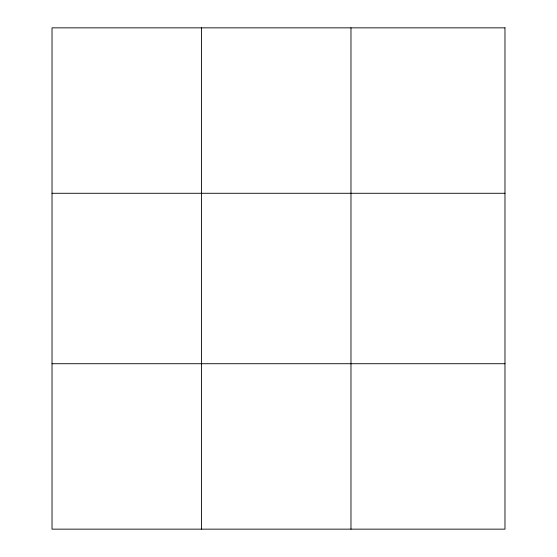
<?xml version="1.0" encoding="UTF-8"?>
<svg xmlns="http://www.w3.org/2000/svg" width="557" height="557" viewBox="0 0 557 557"><rect width="100%" height="100%" fill="white"/><g stroke="black" fill="none" stroke-linecap="round" stroke-linejoin="round"><path stroke-width="0.84" d="M201.495 27.85L201.495 529.15M350.973 27.85L350.973 529.15M52.024 193.279L504.976 193.279M52.024 363.721L504.976 363.721M504.976 27.85L504.976 529.15L52.024 529.15L52.024 27.85L504.976 27.85"/></g></svg>
